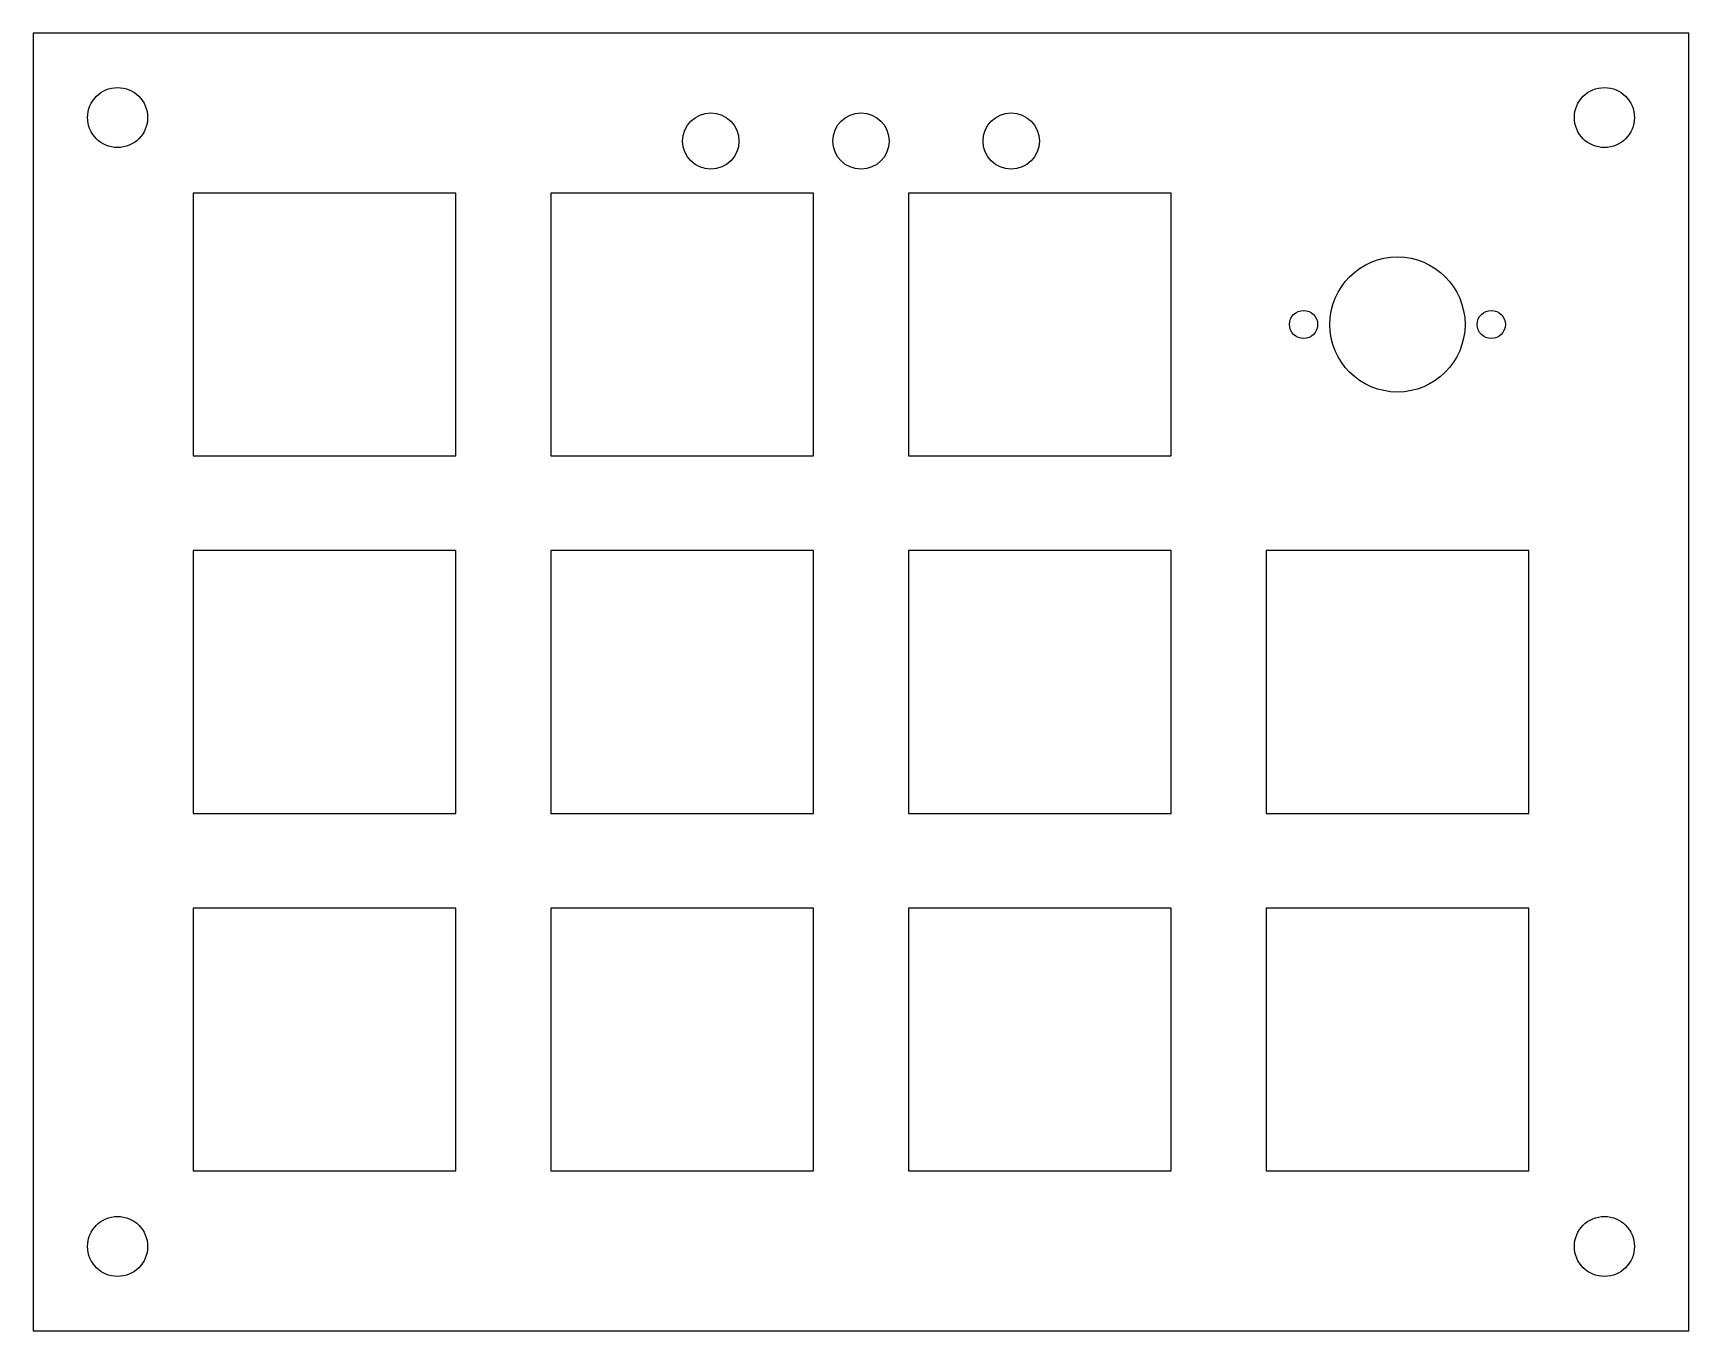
# Model space of a CAD drawing. Header units: millimetres. Extents: x 0 to 88.2, y 0 to 69.2.
import ezdxf

# ---------------------------------------------------------------- set-up
doc = ezdxf.new("R2010")
doc.units = ezdxf.units.MM
for name, color, linetype in [('ENK_PIM', 6, 'CONTINUOUS'), ('ENKODER', 2, 'CONTINUOUS'), ('KONTUR', 7, 'CONTINUOUS'), ('LED', 3, 'CONTINUOUS'), ('MX_DELIK', 1, 'CONTINUOUS'), ('VIDA', 5, 'CONTINUOUS')]:
    doc.layers.add(name, color=color, linetype=linetype)

msp = doc.modelspace()

# ---------------------------------------------------------------- linework, layer by layer
at = {"layer": 'ENK_PIM', "color": 6}
for centre in [(67.675, 53.625), (77.675, 53.625)]:
    msp.add_circle(centre, 0.75, dxfattribs=at)
at = {"layer": 'ENKODER', "color": 2}
msp.add_circle((72.675, 53.625), 3.6, dxfattribs=at)
at = {"layer": 'KONTUR', "color": 7}
for p, q in [((88.2, 69.15), (0, 69.15)), ((0, 69.15), (0, 0)), ((88.2, 0), (88.2, 69.15)), ((0, 0), (88.2, 0))]:
    msp.add_line(p, q, dxfattribs=at)
at = {"layer": 'LED', "color": 3}
for centre in [(36.1, 63.4), (44.1, 63.4), (52.1, 63.4)]:
    msp.add_circle(centre, 1.5, dxfattribs=at)
at = {"layer": 'MX_DELIK', "color": 1}
for p, q in [((22.525, 60.625), (8.525, 60.625)), ((8.525, 60.625), (8.525, 46.625)), ((22.525, 46.625), (22.525, 60.625)), ((41.575, 60.625), (27.575, 60.625)), ((27.575, 60.625), (27.575, 46.625)), ((41.575, 46.625), (41.575, 60.625)), ((60.625, 60.625), (46.625, 60.625)), ((46.625, 60.625), (46.625, 46.625)), ((60.625, 46.625), (60.625, 60.625)), ((8.525, 46.625), (22.525, 46.625)), ((27.575, 46.625), (41.575, 46.625)), ((46.625, 46.625), (60.625, 46.625)), ((22.525, 41.575), (8.525, 41.575)), ((8.525, 41.575), (8.525, 27.575)), ((22.525, 27.575), (22.525, 41.575)), ((41.575, 41.575), (27.575, 41.575)), ((27.575, 41.575), (27.575, 27.575)), ((41.575, 27.575), (41.575, 41.575)), ((60.625, 41.575), (46.625, 41.575)), ((46.625, 41.575), (46.625, 27.575)), ((60.625, 27.575), (60.625, 41.575)), ((79.675, 41.575), (65.675, 41.575)), ((65.675, 41.575), (65.675, 27.575)), ((79.675, 27.575), (79.675, 41.575)), ((8.525, 27.575), (22.525, 27.575)), ((27.575, 27.575), (41.575, 27.575)), ((46.625, 27.575), (60.625, 27.575)), ((65.675, 27.575), (79.675, 27.575)), ((22.525, 22.525), (8.525, 22.525)), ((8.525, 22.525), (8.525, 8.525)), ((22.525, 8.525), (22.525, 22.525)), ((41.575, 22.525), (27.575, 22.525)), ((27.575, 22.525), (27.575, 8.525)), ((41.575, 8.525), (41.575, 22.525)), ((60.625, 22.525), (46.625, 22.525)), ((46.625, 22.525), (46.625, 8.525)), ((60.625, 8.525), (60.625, 22.525)), ((79.675, 22.525), (65.675, 22.525)), ((65.675, 22.525), (65.675, 8.525)), ((79.675, 8.525), (79.675, 22.525)), ((8.525, 8.525), (22.525, 8.525)), ((27.575, 8.525), (41.575, 8.525)), ((46.625, 8.525), (60.625, 8.525)), ((65.675, 8.525), (79.675, 8.525))]:
    msp.add_line(p, q, dxfattribs=at)
at = {"layer": 'VIDA', "color": 5}
for centre in [(4.5, 64.65), (83.7, 64.65), (4.5, 4.5), (83.7, 4.5)]:
    msp.add_circle(centre, 1.6, dxfattribs=at)

doc.saveas('drawing.dxf')
